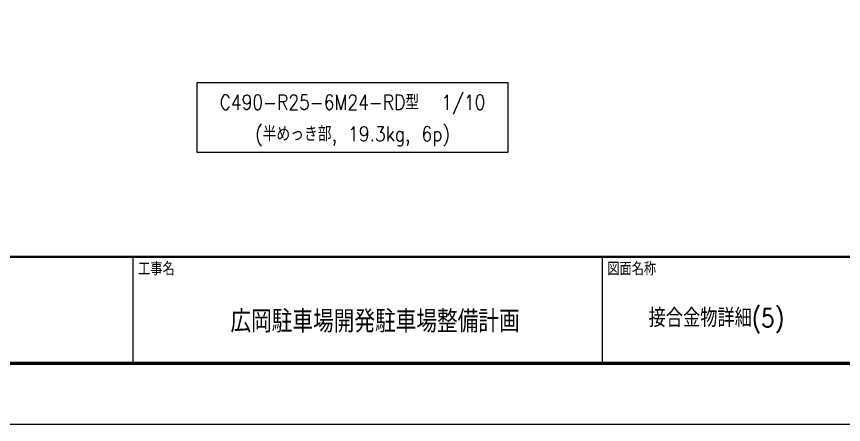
# Model space of a CAD drawing. Extents: x 89504 to 820828, y -112826 to 219894.
# Drawn here: x 813096 to 814219, y -112826 to -112273 of the extents above; entities that cross this region are included whole.
import ezdxf
from ezdxf.enums import TextEntityAlignment as Align

# ---------------------------------------------------------------- set-up
doc = ezdxf.new("R2010")
doc.units = 0
doc.header["$MEASUREMENT"] = 0
doc.layers.add('00_ADDL', color=253, linetype='CONTINUOUS', plot=False)
doc.layers.add('waku$0$DEF', color=161, linetype='CONTINUOUS', plot=False)
for name, color, linetype in [('00_修正第五回', 2, 'CONTINUOUS'), ('I図面枠', 211, 'CONTINUOUS'), ('waku$0$MOJI', 7, 'CONTINUOUS'), ('waku$0$ZATU', 3, 'CONTINUOUS'), ('寸法', 4, 'CONTINUOUS')]:
    doc.layers.add(name, color=color, linetype=linetype)
doc.styles.add('DRACAD', font='txt', dxfattribs={"width": 0.85, "bigfont": 'extfont2'})
doc.styles.add('waku$0$DRACAD', font='txt', dxfattribs={"width": 0.85, "bigfont": 'extfont2'})

# ---------------------------------------------------------------- blocks, each defined once
blk = doc.blocks.new('waku')
at = {"layer": 'waku$0$DEF'}
blk.add_lwpolyline([(-76102, 40666), (92098, 40666), (92098, -78134), (-76102, -78134)], close=True, dxfattribs=at)
at = {"layer": 'waku$0$ZATU', "color": 5}
for p, q in [((-69538, -69001), (85614, -69001)), ((-69490, -69048), (85566, -69048)), ((-2644, -69048), (-2644, -74759)), ((22842, -69048), (22842, -74759)), ((-69585, -74854), (85661, -74854)), ((-69538, -74806), (85614, -74806)), ((-69490, -74759), (85566, -74759))]:
    blk.add_line(p, q, dxfattribs=at)
at = {"layer": 'waku$0$MOJI', "style": 'waku$0$DRACAD', "width": 0.85}
blk.add_text('広岡駐車場開発駐車場整備計画', height=1200.08, dxfattribs=at).set_placement((10506, -72478), align=Align.MIDDLE)
at = {"layer": 'waku$0$ZATU', "color": 5, "style": 'waku$0$DRACAD', "width": 0.85}
for s, p in [('工事名', (-2361, -70040)), ('図面名称', (23125, -70040))]:
    blk.add_text(s, height=707.9, dxfattribs=at).set_placement(p)

msp = doc.modelspace()

# ---------------------------------------------------------------- linework, layer by layer
at = {"layer": '00_ADDL', "linetype": 'Continuous'}
msp.add_line((815622.5901, -112826.41828), (811417.5901, -112826.41828), dxfattribs=at)
at = {"layer": '寸法'}
msp.add_lwpolyline([(813341.16369, -112362.06701), (813763.24094, -112362.06701), (813763.24094, -112457.36383), (813341.16369, -112457.36383)], close=True, dxfattribs=at)

# ---------------------------------------------------------------- block references
at = {"layer": 'I図面枠', "xscale": 0.025, "yscale": 0.025, "zscale": 0.025}
msp.add_blockref('waku', (813320.15095, -110873.07418), dxfattribs=at)

# ---------------------------------------------------------------- texts
at = {"layer": '00_修正第五回', "linetype": 'Continuous', "lineweight": -3, "style": 'DRACAD', "width": 0.85}
msp.add_text('(半めっき部, 19.3kg, 6p)', height=20, dxfattribs=at).set_placement((813552.20231, -112433.53962), align=Align.MIDDLE)
at = {"layer": '00_修正第五回', "style": 'DRACAD', "width": 0.85}
msp.add_text('接合金物詳細(5)', height=25, dxfattribs=at).set_placement((814046.20778, -112681.78564), align=Align.MIDDLE_CENTER)
at = {"layer": '寸法', "linetype": 'Continuous', "lineweight": -3, "style": 'DRACAD', "width": 0.85}
msp.add_text('C490-R25-6M24-RD型  1/10', height=20, dxfattribs=at).set_placement((813552.20231, -112389.16722), align=Align.MIDDLE_CENTER)

doc.saveas('drawing.dxf')
